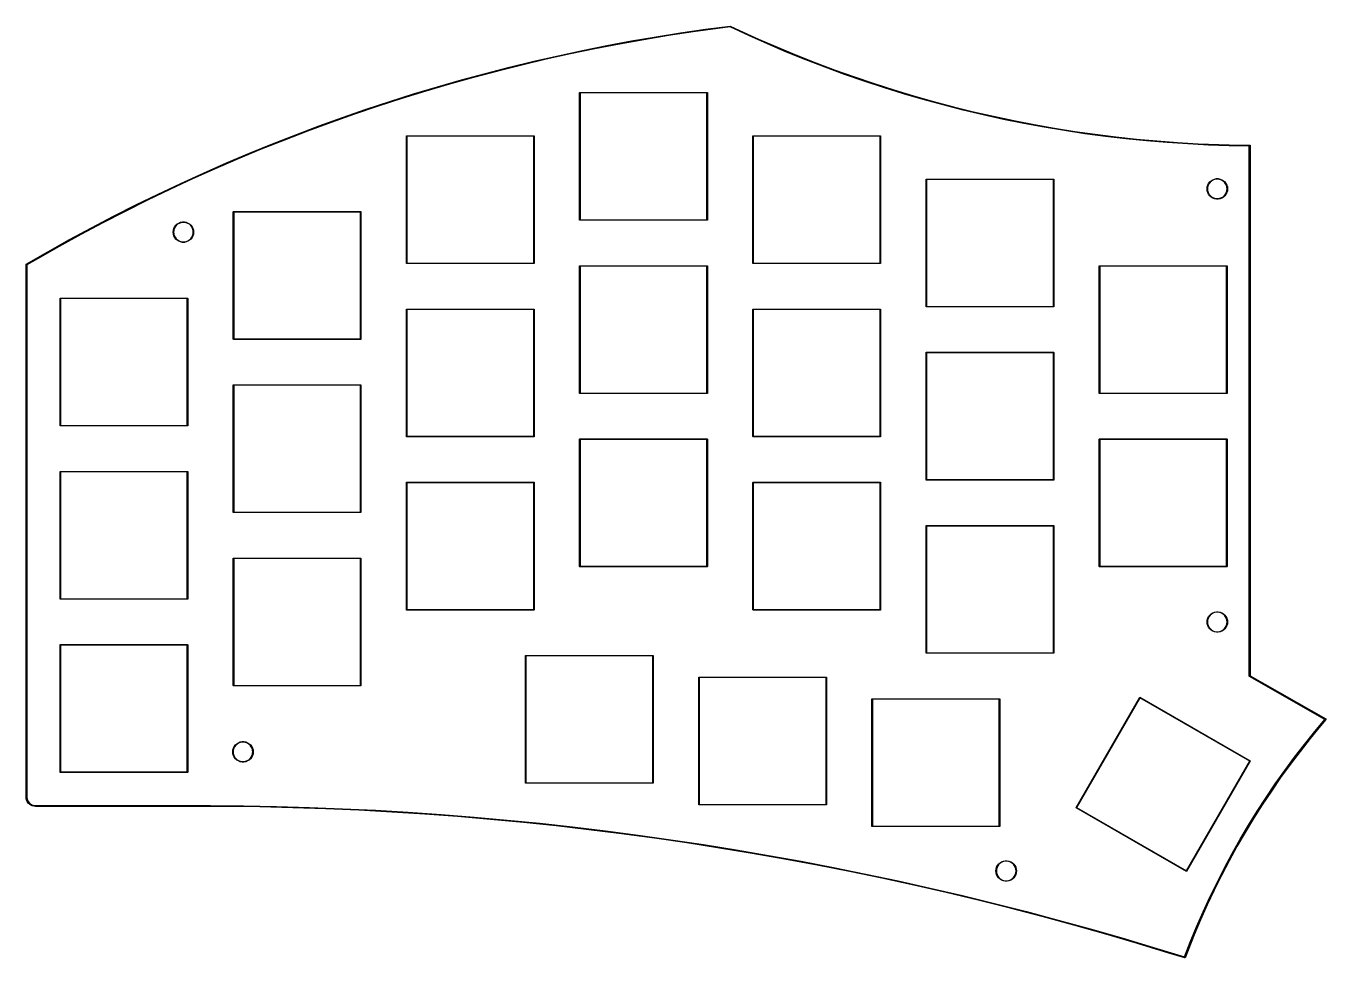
# Model space of a CAD drawing. Extents: x 54 to 197, y -144 to -42.
import ezdxf

# ---------------------------------------------------------------- set-up
doc = ezdxf.new("R2010")
doc.units = 0
doc.layers.add('BLACK', color=7, linetype='CONTINUOUS')

msp = doc.modelspace()

# ---------------------------------------------------------------- linework, layer by layer
at = {"layer": 'BLACK', "linetype": 'CONTINUOUS'}
for p, q in [((120.711984, -43.268874), (123.414847, -42.80229)), ((124.783533, -42.676897), (122.07885, -43.124996)), ((123.414847, -42.80229), (126.123768, -42.372275)), ((127.494024, -42.265391), (124.783533, -42.676897)), ((126.123768, -42.372275), (128.838254, -41.978909)), ((130.209829, -41.890552), (127.494024, -42.265391)), ((128.838254, -41.978909), (131.557807, -41.622262)), ((131.555902, -41.723268), (130.209829, -41.890552)), ((133.60456, -42.675382), (131.555902, -41.723268)), ((131.557807, -41.622262), (131.557807, -41.622257)), ((131.557807, -41.622257), (131.571547, -41.624906)), ((131.571547, -41.624906), (131.585426, -41.626711)), ((131.585426, -41.626711), (131.585422, -41.626719)), ((131.585422, -41.626719), (132.61166, -42.114188)), ((132.61166, -42.114188), (134.680218, -43.054525)), ((135.682396, -43.598979), (133.60456, -42.675382)), ((112.644677, -44.887158), (115.326407, -44.311403)), ((116.688886, -44.130637), (114.004589, -44.687995)), ((115.326407, -44.311403), (118.015673, -43.771942)), ((119.38047, -43.609605), (116.688886, -44.130637)), ((118.015673, -43.771942), (120.711984, -43.268874)), ((122.07885, -43.124996), (119.38047, -43.609605)), ((134.680218, -43.054525), (136.764265, -43.960017)), ((137.775438, -44.487576), (135.682396, -43.598979)), ((136.764265, -43.960017), (138.863214, -44.830409)), ((107.305783, -46.147122), (109.970973, -45.499101)), ((111.328069, -45.281579), (108.659815, -45.911279)), ((109.970973, -45.499101), (112.644677, -44.887158)), ((114.004589, -44.687995), (111.328069, -45.281579)), ((139.883097, -45.340924), (137.775438, -44.487576)), ((138.863214, -44.830409), (140.976473, -45.665455)), ((142.00478, -46.158784), (139.883097, -45.340924)), ((140.976473, -45.665455), (143.103447, -46.46492)), ((102.00289, -47.550914), (104.649593, -46.831101)), ((106.000315, -46.576981), (103.350054, -47.278564)), ((104.649593, -46.831101), (107.305783, -46.147122)), ((108.659815, -45.911279), (106.000315, -46.576981)), ((144.139889, -46.940923), (142.00478, -46.158784)), ((143.103447, -46.46492), (145.243539, -47.228579)), ((146.287822, -47.687123), (144.139889, -46.940923)), ((96.739873, -49.097508), (99.366156, -48.306429)), ((100.709516, -48.015898), (98.079184, -48.788849)), ((99.366156, -48.306429), (102.00289, -47.550914)), ((103.350054, -47.278564), (100.709516, -48.015898)), ((145.243539, -47.228579), (147.396144, -47.956218)), ((148.447975, -48.397172), (146.287822, -47.687123)), ((147.396144, -47.956218), (149.560656, -48.64763)), ((150.619739, -49.070872), (148.447975, -48.397172)), ((91.520576, -50.785775), (94.124521, -49.924007)), ((95.459538, -49.597277), (92.851057, -50.441033)), ((94.124521, -49.924007), (96.739873, -49.097508)), ((98.079184, -48.788849), (95.459538, -49.597277)), ((115.013973, -48.959375), (115.015876, -48.949808)), ((115.013973, -62.959375), (115.013973, -48.959375)), ((115.015876, -48.949808), (115.029406, -48.936278)), ((115.029406, -48.936278), (115.038973, -48.934375)), ((115.038973, -48.934375), (129.038973, -48.934375)), ((115.063973, -48.984375), (115.063973, -62.934375)), ((129.013973, -48.984375), (115.063973, -48.984375)), ((129.013973, -62.934375), (129.013973, -48.984375)), ((129.038973, -48.934375), (129.04854, -48.936278)), ((129.04854, -48.936278), (129.06207, -48.949808)), ((129.06207, -48.949808), (129.063973, -48.959375)), ((129.063973, -48.959375), (129.063973, -62.959375)), ((149.560656, -48.64763), (151.736467, -49.302622)), ((152.802503, -49.708031), (150.619739, -49.070872)), ((151.736467, -49.302622), (153.922963, -49.921009)), ((154.995652, -50.308472), (152.802503, -49.708031)), ((153.922963, -49.921009), (156.119528, -50.502617)), ((90.254216, -51.319963), (87.669491, -52.233908)), ((88.928516, -51.682655), (91.520576, -50.785775)), ((92.851057, -50.441033), (90.254216, -51.319963)), ((157.198568, -50.872024), (154.995652, -50.308472)), ((156.119528, -50.502617), (158.325544, -51.047282)), ((159.410631, -51.398529), (157.198568, -50.872024)), ((158.325544, -51.047282), (160.540389, -51.55485)), ((161.631218, -51.887839), (159.410631, -51.398529)), ((83.781939, -53.581086), (86.348813, -52.614482)), ((87.669491, -52.233908), (85.097352, -53.182699)), ((86.348813, -52.614482), (88.928516, -51.682655)), ((160.540389, -51.55485), (162.76344, -52.025179)), ((163.859704, -52.339816), (161.631218, -51.887839)), ((162.76344, -52.025179), (164.994071, -52.458136)), ((166.09546, -52.754332), (163.859704, -52.339816)), ((164.994071, -52.458136), (167.231654, -52.8536)), ((168.337858, -53.131271), (166.09546, -52.754332)), ((167.231654, -52.8536), (169.475557, -53.211458)), ((82.538271, -54.166164), (79.992714, -55.184123)), ((81.228361, -54.582291), (83.781939, -53.581086)), ((85.097352, -53.182699), (82.538271, -54.166164)), ((95.963973, -53.721875), (95.965876, -53.712308)), ((95.963973, -67.721875), (95.963973, -53.721875)), ((95.965876, -53.712308), (95.979406, -53.698778)), ((95.979406, -53.698778), (95.988973, -53.696875)), ((95.988973, -53.696875), (109.988973, -53.696875)), ((96.013973, -53.746875), (96.013973, -67.696875)), ((109.963973, -53.746875), (96.013973, -53.746875)), ((109.963973, -67.696875), (109.963973, -53.746875)), ((109.988973, -53.696875), (109.99854, -53.698778)), ((109.99854, -53.698778), (110.01207, -53.712308)), ((110.01207, -53.712308), (110.013973, -53.721875)), ((110.013973, -53.721875), (110.013973, -67.721875)), ((134.063973, -53.721875), (134.065876, -53.712308)), ((134.063973, -67.721875), (134.063973, -53.721875)), ((134.065876, -53.712308), (134.079406, -53.698778)), ((134.079406, -53.698778), (134.088973, -53.696875)), ((134.088973, -53.696875), (148.088973, -53.696875)), ((134.113973, -53.746875), (134.113973, -67.696875)), ((148.063973, -53.746875), (134.113973, -53.746875)), ((148.063973, -67.696875), (148.063973, -53.746875)), ((148.088973, -53.696875), (148.09854, -53.698778)), ((148.09854, -53.698778), (148.11207, -53.712308)), ((148.11207, -53.712308), (148.113973, -53.721875)), ((148.113973, -53.721875), (148.113973, -67.721875)), ((170.586266, -53.470527), (168.337858, -53.131271)), ((169.475557, -53.211458), (171.72515, -53.531611)), ((172.84005, -53.772004), (170.586266, -53.470527)), ((171.72515, -53.531611), (173.979799, -53.813967)), ((175.098576, -54.035617), (172.84005, -53.772004)), ((173.979799, -53.813967), (176.238869, -54.058448)), ((177.361207, -54.261292), (175.098576, -54.035617)), ((176.238869, -54.058448), (178.501723, -54.264984)), ((179.627307, -54.448966), (177.361207, -54.261292)), ((178.501723, -54.264984), (180.767724, -54.433518)), ((76.162962, -56.687767), (78.688548, -55.617915)), ((79.992714, -55.184123), (77.461147, -56.23639)), ((78.688548, -55.617915), (81.228361, -54.582291)), ((181.896238, -54.598585), (179.627307, -54.448966)), ((180.767724, -54.433518), (183.036235, -54.564002)), ((184.167359, -54.710107), (181.896238, -54.598585)), ((183.036235, -54.564002), (185.306615, -54.656399)), ((186.440033, -54.783502), (184.167359, -54.710107)), ((185.306615, -54.656399), (187.578227, -54.710683)), ((188.663973, -54.817978), (186.440033, -54.783502)), ((187.578227, -54.710683), (188.714329, -54.718751)), ((188.663973, -113.109375), (188.663973, -54.817978)), ((188.714329, -54.718751), (188.725762, -54.722556)), ((188.725762, -54.722556), (188.733107, -54.722556)), ((188.733107, -54.722556), (188.73677, -54.726219)), ((188.73677, -54.726219), (188.743649, -54.728509)), ((188.743649, -54.728509), (188.755201, -54.74465)), ((188.755201, -54.74465), (188.760167, -54.749616)), ((188.760167, -54.749616), (188.76071, -54.752347)), ((188.76071, -54.752347), (188.761634, -54.753638)), ((188.761634, -54.753638), (188.761611, -54.756875)), ((188.761611, -54.756875), (188.763973, -54.76875)), ((188.763973, -54.76875), (188.763973, -113.080359)), ((73.652064, -57.791653), (76.162962, -56.687767)), ((77.461147, -56.23639), (74.944031, -57.322773)), ((72.441826, -58.443074), (69.95499, -59.597087)), ((71.156314, -58.92937), (73.652064, -57.791653)), ((74.944031, -57.322773), (72.441826, -58.443074)), ((153.113973, -58.484375), (153.115876, -58.474808)), ((153.113973, -72.484375), (153.113973, -58.484375)), ((153.115876, -58.474808), (153.129406, -58.461278)), ((153.129406, -58.461278), (153.138973, -58.459375)), ((153.138973, -58.459375), (167.138973, -58.459375)), ((153.163973, -58.509375), (153.163973, -72.459375)), ((167.113973, -58.509375), (153.163973, -58.509375)), ((167.113973, -72.459375), (167.113973, -58.509375)), ((167.138973, -58.459375), (167.14854, -58.461278)), ((167.14854, -58.461278), (167.16207, -58.474808)), ((167.16207, -58.474808), (167.163973, -58.484375)), ((167.163973, -58.484375), (167.163973, -72.484375)), ((184.464134, -58.633481), (184.640642, -58.524191)), ((184.660877, -58.564827), (184.491491, -58.669707)), ((184.640642, -58.524191), (184.834227, -58.449196)), ((184.84665, -58.492858), (184.660877, -58.564827)), ((184.834227, -58.449196), (185.038296, -58.411049)), ((185.042485, -58.45625), (184.84665, -58.492858)), ((185.038296, -58.411049), (185.2459, -58.411049)), ((185.241711, -58.45625), (185.042485, -58.45625)), ((185.437546, -58.492858), (185.241711, -58.45625)), ((185.2459, -58.411049), (185.449969, -58.449196)), ((185.623319, -58.564827), (185.437546, -58.492858)), ((185.449969, -58.449196), (185.643554, -58.524191)), ((185.792705, -58.669707), (185.623319, -58.564827)), ((185.643554, -58.524191), (185.820062, -58.633481)), ((69.95499, -59.597087), (67.483977, -60.784603)), ((68.676168, -60.100712), (71.156314, -58.92937)), ((184.017098, -59.53125), (184.036253, -59.324532)), ((184.036253, -59.737968), (184.017098, -59.53125)), ((184.036253, -59.324532), (184.093067, -59.124853)), ((184.093067, -59.937647), (184.036253, -59.737968)), ((184.080875, -59.332873), (184.062493, -59.53125)), ((184.062493, -59.53125), (184.080875, -59.729627)), ((184.135396, -59.141252), (184.080875, -59.332873)), ((184.080875, -59.729627), (184.135396, -59.921248)), ((184.093067, -59.124853), (184.185604, -58.939014)), ((184.185604, -60.123486), (184.093067, -59.937647)), ((184.224199, -58.962911), (184.135396, -59.141252)), ((184.135396, -59.921248), (184.224199, -60.099589)), ((184.185604, -58.939014), (184.310713, -58.773342)), ((184.34426, -58.803925), (184.224199, -58.962911)), ((184.310713, -58.773342), (184.464134, -58.633481)), ((184.491491, -58.669707), (184.34426, -58.803925)), ((185.939936, -58.803925), (185.792705, -58.669707)), ((185.820062, -58.633481), (185.973483, -58.773342)), ((186.059997, -58.962911), (185.939936, -58.803925)), ((185.973483, -58.773342), (186.098592, -58.939014)), ((186.1488, -59.141252), (186.059997, -58.962911)), ((186.059997, -60.099589), (186.1488, -59.921248)), ((186.098592, -58.939014), (186.191129, -59.124853)), ((186.191129, -59.937647), (186.098592, -60.123486)), ((186.203321, -59.332873), (186.1488, -59.141252)), ((186.1488, -59.921248), (186.203321, -59.729627)), ((186.191129, -59.124853), (186.247943, -59.324532)), ((186.247943, -59.737968), (186.191129, -59.937647)), ((186.221703, -59.53125), (186.203321, -59.332873)), ((186.203321, -59.729627), (186.221703, -59.53125)), ((186.247943, -59.324532), (186.267098, -59.53125)), ((186.267098, -59.53125), (186.247943, -59.737968)), ((63.764493, -62.543406), (66.212077, -61.305464)), ((67.483977, -60.784603), (65.029238, -62.005404)), ((66.212077, -61.305464), (68.676168, -60.100712)), ((184.310713, -60.289158), (184.185604, -60.123486)), ((184.224199, -60.099589), (184.34426, -60.258575)), ((184.464134, -60.429019), (184.310713, -60.289158)), ((184.34426, -60.258575), (184.491491, -60.392793)), ((184.640642, -60.538309), (184.464134, -60.429019)), ((184.491491, -60.392793), (184.660877, -60.497673)), ((184.834227, -60.613304), (184.640642, -60.538309)), ((184.660877, -60.497673), (184.84665, -60.569642)), ((185.038296, -60.651451), (184.834227, -60.613304)), ((184.84665, -60.569642), (185.042485, -60.60625)), ((185.2459, -60.651451), (185.038296, -60.651451)), ((185.042485, -60.60625), (185.241711, -60.60625)), ((185.241711, -60.60625), (185.437546, -60.569642)), ((185.449969, -60.613304), (185.2459, -60.651451)), ((185.437546, -60.569642), (185.623319, -60.497673)), ((185.643554, -60.538309), (185.449969, -60.613304)), ((185.623319, -60.497673), (185.792705, -60.392793)), ((185.820062, -60.429019), (185.643554, -60.538309)), ((185.792705, -60.392793), (185.939936, -60.258575)), ((185.973483, -60.289158), (185.820062, -60.429019)), ((185.939936, -60.258575), (186.059997, -60.099589)), ((186.098592, -60.123486), (185.973483, -60.289158)), ((61.333862, -63.814311), (63.764493, -62.543406)), ((65.029238, -62.005404), (62.59122, -63.259267)), ((76.913973, -62.05625), (76.915876, -62.046683)), ((76.913973, -76.05625), (76.913973, -62.05625)), ((76.915876, -62.046683), (76.929406, -62.033153)), ((76.929406, -62.033153), (76.938973, -62.03125)), ((76.938973, -62.03125), (90.938973, -62.03125)), ((76.963973, -62.08125), (76.963973, -76.03125)), ((90.913973, -62.08125), (76.963973, -62.08125)), ((90.913973, -76.03125), (90.913973, -62.08125)), ((90.938973, -62.03125), (90.94854, -62.033153)), ((90.94854, -62.033153), (90.96207, -62.046683)), ((90.96207, -62.046683), (90.963973, -62.05625)), ((90.963973, -62.05625), (90.963973, -76.05625)), ((58.920628, -65.117949), (61.333862, -63.814311)), ((62.59122, -63.259267), (60.170371, -64.545963)), ((70.3125, -64.29375), (70.331655, -64.087032)), ((70.331655, -64.500468), (70.3125, -64.29375)), ((70.331655, -64.087032), (70.388469, -63.887353)), ((70.376277, -64.095373), (70.357895, -64.29375)), ((70.357895, -64.29375), (70.376277, -64.492127)), ((70.430798, -63.903752), (70.376277, -64.095373)), ((70.388469, -63.887353), (70.481006, -63.701514)), ((70.519601, -63.725411), (70.430798, -63.903752)), ((70.481006, -63.701514), (70.606115, -63.535842)), ((70.639662, -63.566425), (70.519601, -63.725411)), ((70.606115, -63.535842), (70.759536, -63.395981)), ((70.786893, -63.432207), (70.639662, -63.566425)), ((70.759536, -63.395981), (70.936044, -63.286691)), ((70.956279, -63.327327), (70.786893, -63.432207)), ((70.936044, -63.286691), (71.129629, -63.211696)), ((71.142052, -63.255358), (70.956279, -63.327327)), ((71.129629, -63.211696), (71.333698, -63.173549)), ((71.337887, -63.21875), (71.142052, -63.255358)), ((71.333698, -63.173549), (71.541302, -63.173549)), ((71.537113, -63.21875), (71.337887, -63.21875)), ((71.732948, -63.255358), (71.537113, -63.21875)), ((71.541302, -63.173549), (71.745371, -63.211696)), ((71.918721, -63.327327), (71.732948, -63.255358)), ((71.745371, -63.211696), (71.938956, -63.286691)), ((72.088107, -63.432207), (71.918721, -63.327327)), ((71.938956, -63.286691), (72.115464, -63.395981)), ((72.235338, -63.566425), (72.088107, -63.432207)), ((72.115464, -63.395981), (72.268885, -63.535842)), ((72.355399, -63.725411), (72.235338, -63.566425)), ((72.268885, -63.535842), (72.393994, -63.701514)), ((72.444202, -63.903752), (72.355399, -63.725411)), ((72.393994, -63.701514), (72.486531, -63.887353)), ((72.498723, -64.095373), (72.444202, -63.903752)), ((72.486531, -63.887353), (72.543345, -64.087032)), ((72.517105, -64.29375), (72.498723, -64.095373)), ((72.498723, -64.492127), (72.517105, -64.29375)), ((72.543345, -64.087032), (72.5625, -64.29375)), ((72.5625, -64.29375), (72.543345, -64.500468)), ((115.015876, -62.968942), (115.013973, -62.959375)), ((115.029406, -62.982472), (115.015876, -62.968942)), ((115.038973, -62.984375), (115.029406, -62.982472)), ((129.038973, -62.984375), (115.038973, -62.984375)), ((115.063973, -62.934375), (129.013973, -62.934375)), ((129.04854, -62.982472), (129.038973, -62.984375)), ((129.06207, -62.968942), (129.04854, -62.982472)), ((129.063973, -62.959375), (129.06207, -62.968942)), ((56.525232, -66.454081), (58.920628, -65.117949)), ((60.170371, -64.545963), (57.767131, -65.865258)), ((70.388469, -64.700147), (70.331655, -64.500468)), ((70.376277, -64.492127), (70.430798, -64.683748)), ((70.481006, -64.885986), (70.388469, -64.700147)), ((70.430798, -64.683748), (70.519601, -64.862089)), ((70.606115, -65.051658), (70.481006, -64.885986)), ((70.519601, -64.862089), (70.639662, -65.021075)), ((70.759536, -65.191519), (70.606115, -65.051658)), ((70.639662, -65.021075), (70.786893, -65.155293)), ((70.936044, -65.300809), (70.759536, -65.191519)), ((70.786893, -65.155293), (70.956279, -65.260173)), ((71.129629, -65.375804), (70.936044, -65.300809)), ((70.956279, -65.260173), (71.142052, -65.332142)), ((71.333698, -65.413951), (71.129629, -65.375804)), ((71.142052, -65.332142), (71.337887, -65.36875)), ((71.541302, -65.413951), (71.333698, -65.413951)), ((71.337887, -65.36875), (71.537113, -65.36875)), ((71.537113, -65.36875), (71.732948, -65.332142)), ((71.745371, -65.375804), (71.541302, -65.413951)), ((71.732948, -65.332142), (71.918721, -65.260173)), ((71.938956, -65.300809), (71.745371, -65.375804)), ((71.918721, -65.260173), (72.088107, -65.155293)), ((72.115464, -65.191519), (71.938956, -65.300809)), ((72.088107, -65.155293), (72.235338, -65.021075)), ((72.268885, -65.051658), (72.115464, -65.191519)), ((72.235338, -65.021075), (72.355399, -64.862089)), ((72.393994, -64.885986), (72.268885, -65.051658)), ((72.355399, -64.862089), (72.444202, -64.683748)), ((72.486531, -64.700147), (72.393994, -64.885986)), ((72.444202, -64.683748), (72.498723, -64.492127)), ((72.543345, -64.500468), (72.486531, -64.700147)), ((54.148112, -67.822462), (56.525232, -66.454081)), ((57.767131, -65.865258), (55.38194, -67.216909)), ((54.123348, -67.865625), (54.127154, -67.846491)), ((54.123348, -126.396874), (54.123348, -67.865625)), ((54.127154, -67.846491), (54.127499, -67.846145)), ((54.127499, -67.846145), (54.12756, -67.845539)), ((54.12756, -67.845539), (54.148111, -67.822461)), ((54.148111, -67.822461), (54.148112, -67.822462)), ((55.38194, -67.216909), (54.223348, -67.89431)), ((54.223348, -67.89431), (54.223348, -126.396875)), ((95.965876, -67.731442), (95.963973, -67.721875)), ((95.979406, -67.744972), (95.965876, -67.731442)), ((95.988973, -67.746875), (95.979406, -67.744972)), ((109.988973, -67.746875), (95.988973, -67.746875)), ((96.013973, -67.696875), (109.963973, -67.696875)), ((109.99854, -67.744972), (109.988973, -67.746875)), ((110.01207, -67.731442), (109.99854, -67.744972)), ((110.013973, -67.721875), (110.01207, -67.731442)), ((115.013973, -68.009375), (115.015876, -67.999808)), ((115.013973, -82.009375), (115.013973, -68.009375)), ((115.015876, -67.999808), (115.029406, -67.986278)), ((115.029406, -67.986278), (115.038973, -67.984375)), ((115.038973, -67.984375), (129.038973, -67.984375)), ((115.063973, -68.034375), (115.063973, -81.984375)), ((129.013973, -68.034375), (115.063973, -68.034375)), ((129.013973, -81.984375), (129.013973, -68.034375)), ((129.038973, -67.984375), (129.04854, -67.986278)), ((129.04854, -67.986278), (129.06207, -67.999808)), ((129.06207, -67.999808), (129.063973, -68.009375)), ((129.063973, -68.009375), (129.063973, -82.009375)), ((134.065876, -67.731442), (134.063973, -67.721875)), ((134.079406, -67.744972), (134.065876, -67.731442)), ((134.088973, -67.746875), (134.079406, -67.744972)), ((148.088973, -67.746875), (134.088973, -67.746875)), ((134.113973, -67.696875), (148.063973, -67.696875)), ((148.09854, -67.744972), (148.088973, -67.746875)), ((148.11207, -67.731442), (148.09854, -67.744972)), ((148.113973, -67.721875), (148.11207, -67.731442)), ((172.163973, -68.009375), (172.165876, -67.999808)), ((172.163973, -82.009375), (172.163973, -68.009375)), ((172.165876, -67.999808), (172.179406, -67.986278)), ((172.179406, -67.986278), (172.188973, -67.984375)), ((172.188973, -67.984375), (186.188973, -67.984375)), ((172.213973, -68.034375), (172.213973, -81.984375)), ((186.163973, -68.034375), (172.213973, -68.034375)), ((186.163973, -81.984375), (186.163973, -68.034375)), ((186.188973, -67.984375), (186.19854, -67.986278)), ((186.19854, -67.986278), (186.21207, -67.999808)), ((186.21207, -67.999808), (186.213973, -68.009375)), ((186.213973, -68.009375), (186.213973, -82.009375)), ((57.863973, -71.58125), (57.865876, -71.571683)), ((57.863973, -85.58125), (57.863973, -71.58125)), ((57.865876, -71.571683), (57.879406, -71.558153)), ((57.879406, -71.558153), (57.888973, -71.55625)), ((57.888973, -71.55625), (71.888973, -71.55625)), ((57.913973, -71.60625), (57.913973, -85.55625)), ((71.863973, -71.60625), (57.913973, -71.60625)), ((71.863973, -85.55625), (71.863973, -71.60625)), ((71.888973, -71.55625), (71.89854, -71.558153)), ((71.89854, -71.558153), (71.91207, -71.571683)), ((71.91207, -71.571683), (71.913973, -71.58125)), ((71.913973, -71.58125), (71.913973, -85.58125)), ((95.963973, -72.771875), (95.965876, -72.762308)), ((95.963973, -86.771875), (95.963973, -72.771875)), ((95.965876, -72.762308), (95.979406, -72.748778)), ((95.979406, -72.748778), (95.988973, -72.746875)), ((95.988973, -72.746875), (109.988973, -72.746875)), ((96.013973, -72.796875), (96.013973, -86.746875)), ((109.963973, -72.796875), (96.013973, -72.796875)), ((109.963973, -86.746875), (109.963973, -72.796875)), ((109.988973, -72.746875), (109.99854, -72.748778)), ((109.99854, -72.748778), (110.01207, -72.762308)), ((110.01207, -72.762308), (110.013973, -72.771875)), ((110.013973, -72.771875), (110.013973, -86.771875)), ((134.063973, -72.771875), (134.065876, -72.762308)), ((134.063973, -86.771875), (134.063973, -72.771875)), ((134.065876, -72.762308), (134.079406, -72.748778)), ((134.079406, -72.748778), (134.088973, -72.746875)), ((134.088973, -72.746875), (148.088973, -72.746875)), ((134.113973, -72.796875), (134.113973, -86.746875)), ((148.063973, -72.796875), (134.113973, -72.796875)), ((148.063973, -86.746875), (148.063973, -72.796875)), ((148.088973, -72.746875), (148.09854, -72.748778)), ((148.09854, -72.748778), (148.11207, -72.762308)), ((148.11207, -72.762308), (148.113973, -72.771875)), ((148.113973, -72.771875), (148.113973, -86.771875)), ((153.115876, -72.493942), (153.113973, -72.484375)), ((153.129406, -72.507472), (153.115876, -72.493942)), ((153.138973, -72.509375), (153.129406, -72.507472)), ((167.138973, -72.509375), (153.138973, -72.509375)), ((153.163973, -72.459375), (167.113973, -72.459375)), ((167.14854, -72.507472), (167.138973, -72.509375)), ((167.16207, -72.493942), (167.14854, -72.507472)), ((167.163973, -72.484375), (167.16207, -72.493942)), ((76.915876, -76.065817), (76.913973, -76.05625)), ((76.929406, -76.079347), (76.915876, -76.065817)), ((76.938973, -76.08125), (76.929406, -76.079347)), ((90.938973, -76.08125), (76.938973, -76.08125)), ((76.963973, -76.03125), (90.913973, -76.03125)), ((90.94854, -76.079347), (90.938973, -76.08125)), ((90.96207, -76.065817), (90.94854, -76.079347)), ((90.963973, -76.05625), (90.96207, -76.065817)), ((153.113973, -77.534375), (153.115876, -77.524808)), ((153.113973, -91.534375), (153.113973, -77.534375)), ((153.115876, -77.524808), (153.129406, -77.511278)), ((153.129406, -77.511278), (153.138973, -77.509375)), ((153.138973, -77.509375), (167.138973, -77.509375)), ((153.163973, -77.559375), (153.163973, -91.509375)), ((167.113973, -77.559375), (153.163973, -77.559375)), ((167.113973, -91.509375), (167.113973, -77.559375)), ((167.138973, -77.509375), (167.14854, -77.511278)), ((167.14854, -77.511278), (167.16207, -77.524808)), ((167.16207, -77.524808), (167.163973, -77.534375)), ((167.163973, -77.534375), (167.163973, -91.534375)), ((76.913973, -81.10625), (76.915876, -81.096683)), ((76.913973, -95.10625), (76.913973, -81.10625)), ((76.915876, -81.096683), (76.929406, -81.083153)), ((76.929406, -81.083153), (76.938973, -81.08125)), ((76.938973, -81.08125), (90.938973, -81.08125)), ((76.963973, -81.13125), (76.963973, -95.08125)), ((90.913973, -81.13125), (76.963973, -81.13125)), ((90.913973, -95.08125), (90.913973, -81.13125)), ((90.938973, -81.08125), (90.94854, -81.083153)), ((90.94854, -81.083153), (90.96207, -81.096683)), ((90.96207, -81.096683), (90.963973, -81.10625)), ((90.963973, -81.10625), (90.963973, -95.10625)), ((115.015876, -82.018942), (115.013973, -82.009375)), ((115.029406, -82.032472), (115.015876, -82.018942)), ((115.038973, -82.034375), (115.029406, -82.032472)), ((129.038973, -82.034375), (115.038973, -82.034375)), ((115.063973, -81.984375), (129.013973, -81.984375)), ((129.04854, -82.032472), (129.038973, -82.034375)), ((129.06207, -82.018942), (129.04854, -82.032472)), ((129.063973, -82.009375), (129.06207, -82.018942)), ((172.165876, -82.018942), (172.163973, -82.009375)), ((172.179406, -82.032472), (172.165876, -82.018942)), ((172.188973, -82.034375), (172.179406, -82.032472)), ((186.188973, -82.034375), (172.188973, -82.034375)), ((172.213973, -81.984375), (186.163973, -81.984375)), ((186.19854, -82.032472), (186.188973, -82.034375)), ((186.21207, -82.018942), (186.19854, -82.032472)), ((186.213973, -82.009375), (186.21207, -82.018942)), ((57.865876, -85.590817), (57.863973, -85.58125)), ((57.879406, -85.604347), (57.865876, -85.590817)), ((57.888973, -85.60625), (57.879406, -85.604347)), ((71.888973, -85.60625), (57.888973, -85.60625)), ((57.913973, -85.55625), (71.863973, -85.55625)), ((71.89854, -85.604347), (71.888973, -85.60625)), ((71.91207, -85.590817), (71.89854, -85.604347)), ((71.913973, -85.58125), (71.91207, -85.590817)), ((95.965876, -86.781442), (95.963973, -86.771875)), ((95.979406, -86.794972), (95.965876, -86.781442)), ((95.988973, -86.796875), (95.979406, -86.794972)), ((109.988973, -86.796875), (95.988973, -86.796875)), ((96.013973, -86.746875), (109.963973, -86.746875)), ((109.99854, -86.794972), (109.988973, -86.796875)), ((110.01207, -86.781442), (109.99854, -86.794972)), ((110.013973, -86.771875), (110.01207, -86.781442)), ((115.013973, -87.059375), (115.015876, -87.049808)), ((115.013973, -101.059375), (115.013973, -87.059375)), ((115.015876, -87.049808), (115.029406, -87.036278)), ((115.029406, -87.036278), (115.038973, -87.034375)), ((115.038973, -87.034375), (129.038973, -87.034375)), ((115.063973, -87.084375), (115.063973, -101.034375)), ((129.013973, -87.084375), (115.063973, -87.084375)), ((129.013973, -101.034375), (129.013973, -87.084375)), ((129.038973, -87.034375), (129.04854, -87.036278)), ((129.04854, -87.036278), (129.06207, -87.049808)), ((129.06207, -87.049808), (129.063973, -87.059375)), ((129.063973, -87.059375), (129.063973, -101.059375)), ((134.065876, -86.781442), (134.063973, -86.771875)), ((134.079406, -86.794972), (134.065876, -86.781442)), ((134.088973, -86.796875), (134.079406, -86.794972)), ((148.088973, -86.796875), (134.088973, -86.796875)), ((134.113973, -86.746875), (148.063973, -86.746875)), ((148.09854, -86.794972), (148.088973, -86.796875)), ((148.11207, -86.781442), (148.09854, -86.794972)), ((148.113973, -86.771875), (148.11207, -86.781442)), ((172.163973, -87.059375), (172.165876, -87.049808)), ((172.163973, -101.059375), (172.163973, -87.059375)), ((172.165876, -87.049808), (172.179406, -87.036278)), ((172.179406, -87.036278), (172.188973, -87.034375)), ((172.188973, -87.034375), (186.188973, -87.034375)), ((172.213973, -87.084375), (172.213973, -101.034375)), ((186.163973, -87.084375), (172.213973, -87.084375)), ((186.163973, -101.034375), (186.163973, -87.084375)), ((186.188973, -87.034375), (186.19854, -87.036278)), ((186.19854, -87.036278), (186.21207, -87.049808)), ((186.21207, -87.049808), (186.213973, -87.059375)), ((186.213973, -87.059375), (186.213973, -101.059375)), ((57.863973, -90.63125), (57.865876, -90.621683)), ((57.863973, -104.63125), (57.863973, -90.63125)), ((57.865876, -90.621683), (57.879406, -90.608153)), ((57.879406, -90.608153), (57.888973, -90.60625)), ((57.888973, -90.60625), (71.888973, -90.60625)), ((57.913973, -90.65625), (57.913973, -104.60625)), ((71.863973, -90.65625), (57.913973, -90.65625)), ((71.863973, -104.60625), (71.863973, -90.65625)), ((71.888973, -90.60625), (71.89854, -90.608153)), ((71.89854, -90.608153), (71.91207, -90.621683)), ((71.91207, -90.621683), (71.913973, -90.63125)), ((71.913973, -90.63125), (71.913973, -104.63125)), ((95.963973, -91.821875), (95.965876, -91.812308)), ((95.963973, -105.821875), (95.963973, -91.821875)), ((95.965876, -91.812308), (95.979406, -91.798778)), ((95.979406, -91.798778), (95.988973, -91.796875)), ((95.988973, -91.796875), (109.988973, -91.796875)), ((96.013973, -91.846875), (96.013973, -105.796875)), ((109.963973, -91.846875), (96.013973, -91.846875)), ((109.963973, -105.796875), (109.963973, -91.846875)), ((109.988973, -91.796875), (109.99854, -91.798778)), ((109.99854, -91.798778), (110.01207, -91.812308)), ((110.01207, -91.812308), (110.013973, -91.821875)), ((110.013973, -91.821875), (110.013973, -105.821875)), ((134.063973, -91.821875), (134.065876, -91.812308)), ((134.063973, -105.821875), (134.063973, -91.821875)), ((134.065876, -91.812308), (134.079406, -91.798778)), ((134.079406, -91.798778), (134.088973, -91.796875)), ((134.088973, -91.796875), (148.088973, -91.796875)), ((134.113973, -91.846875), (134.113973, -105.796875)), ((148.063973, -91.846875), (134.113973, -91.846875)), ((148.063973, -105.796875), (148.063973, -91.846875)), ((148.088973, -91.796875), (148.09854, -91.798778)), ((148.09854, -91.798778), (148.11207, -91.812308)), ((148.11207, -91.812308), (148.113973, -91.821875)), ((148.113973, -91.821875), (148.113973, -105.821875)), ((153.115876, -91.543942), (153.113973, -91.534375)), ((153.129406, -91.557472), (153.115876, -91.543942)), ((153.138973, -91.559375), (153.129406, -91.557472)), ((167.138973, -91.559375), (153.138973, -91.559375)), ((153.163973, -91.509375), (167.113973, -91.509375)), ((167.14854, -91.557472), (167.138973, -91.559375)), ((167.16207, -91.543942), (167.14854, -91.557472)), ((167.163973, -91.534375), (167.16207, -91.543942)), ((76.915876, -95.115817), (76.913973, -95.10625)), ((76.929406, -95.129347), (76.915876, -95.115817)), ((76.938973, -95.13125), (76.929406, -95.129347)), ((90.938973, -95.13125), (76.938973, -95.13125)), ((76.963973, -95.08125), (90.913973, -95.08125)), ((90.94854, -95.129347), (90.938973, -95.13125)), ((90.96207, -95.115817), (90.94854, -95.129347)), ((90.963973, -95.10625), (90.96207, -95.115817)), ((153.113973, -96.584375), (153.115876, -96.574808)), ((153.113973, -110.584375), (153.113973, -96.584375)), ((153.115876, -96.574808), (153.129406, -96.561278)), ((153.129406, -96.561278), (153.138973, -96.559375)), ((153.138973, -96.559375), (167.138973, -96.559375)), ((153.163973, -96.609375), (153.163973, -110.559375)), ((167.113973, -96.609375), (153.163973, -96.609375)), ((167.113973, -110.559375), (167.113973, -96.609375)), ((167.138973, -96.559375), (167.14854, -96.561278)), ((167.14854, -96.561278), (167.16207, -96.574808)), ((167.16207, -96.574808), (167.163973, -96.584375)), ((167.163973, -96.584375), (167.163973, -110.584375)), ((76.913973, -100.15625), (76.915876, -100.146683)), ((76.913973, -114.15625), (76.913973, -100.15625)), ((76.915876, -100.146683), (76.929406, -100.133153)), ((76.929406, -100.133153), (76.938973, -100.13125)), ((76.938973, -100.13125), (90.938973, -100.13125)), ((76.963973, -100.18125), (76.963973, -114.13125)), ((90.913973, -100.18125), (76.963973, -100.18125)), ((90.913973, -114.13125), (90.913973, -100.18125)), ((90.938973, -100.13125), (90.94854, -100.133153)), ((90.94854, -100.133153), (90.96207, -100.146683)), ((90.96207, -100.146683), (90.963973, -100.15625)), ((90.963973, -100.15625), (90.963973, -114.15625)), ((115.015876, -101.068942), (115.013973, -101.059375)), ((115.029406, -101.082472), (115.015876, -101.068942)), ((115.038973, -101.084375), (115.029406, -101.082472)), ((129.038973, -101.084375), (115.038973, -101.084375)), ((115.063973, -101.034375), (129.013973, -101.034375)), ((129.04854, -101.082472), (129.038973, -101.084375)), ((129.06207, -101.068942), (129.04854, -101.082472)), ((129.063973, -101.059375), (129.06207, -101.068942)), ((172.165876, -101.068942), (172.163973, -101.059375)), ((172.179406, -101.082472), (172.165876, -101.068942)), ((172.188973, -101.084375), (172.179406, -101.082472)), ((186.188973, -101.084375), (172.188973, -101.084375)), ((172.213973, -101.034375), (186.163973, -101.034375)), ((186.19854, -101.082472), (186.188973, -101.084375)), ((186.21207, -101.068942), (186.19854, -101.082472)), ((186.213973, -101.059375), (186.21207, -101.068942)), ((57.865876, -104.640817), (57.863973, -104.63125)), ((57.879406, -104.654347), (57.865876, -104.640817)), ((57.888973, -104.65625), (57.879406, -104.654347)), ((71.888973, -104.65625), (57.888973, -104.65625)), ((57.913973, -104.60625), (71.863973, -104.60625)), ((71.89854, -104.654347), (71.888973, -104.65625)), ((71.91207, -104.640817), (71.89854, -104.654347)), ((71.913973, -104.63125), (71.91207, -104.640817)), ((96.013973, -105.796875), (109.963973, -105.796875)), ((134.113973, -105.796875), (148.063973, -105.796875)), ((95.965876, -105.831442), (95.963973, -105.821875)), ((95.979406, -105.844972), (95.965876, -105.831442)), ((95.988973, -105.846875), (95.979406, -105.844972)), ((109.988973, -105.846875), (95.988973, -105.846875)), ((109.99854, -105.844972), (109.988973, -105.846875)), ((110.01207, -105.831442), (109.99854, -105.844972)), ((110.013973, -105.821875), (110.01207, -105.831442)), ((134.065876, -105.831442), (134.063973, -105.821875)), ((134.079406, -105.844972), (134.065876, -105.831442)), ((134.088973, -105.846875), (134.079406, -105.844972)), ((148.088973, -105.846875), (134.088973, -105.846875)), ((148.09854, -105.844972), (148.088973, -105.846875)), ((148.11207, -105.831442), (148.09854, -105.844972)), ((148.113973, -105.821875), (148.11207, -105.831442)), ((184.017098, -107.15625), (184.036253, -106.949532)), ((184.036253, -107.362968), (184.017098, -107.15625)), ((184.036253, -106.949532), (184.093067, -106.749853)), ((184.080875, -106.957873), (184.062493, -107.15625)), ((184.062493, -107.15625), (184.080875, -107.354627)), ((184.135396, -106.766252), (184.080875, -106.957873)), ((184.093067, -106.749853), (184.185604, -106.564014)), ((184.224199, -106.587911), (184.135396, -106.766252)), ((184.185604, -106.564014), (184.310713, -106.398342)), ((184.34426, -106.428925), (184.224199, -106.587911)), ((184.310713, -106.398342), (184.464134, -106.258481)), ((184.491491, -106.294707), (184.34426, -106.428925)), ((184.464134, -106.258481), (184.640642, -106.149191)), ((184.660877, -106.189827), (184.491491, -106.294707)), ((184.640642, -106.149191), (184.834227, -106.074196)), ((184.84665, -106.117858), (184.660877, -106.189827)), ((184.834227, -106.074196), (185.038296, -106.036049)), ((185.042485, -106.08125), (184.84665, -106.117858)), ((185.038296, -106.036049), (185.2459, -106.036049)), ((185.241711, -106.08125), (185.042485, -106.08125)), ((185.437546, -106.117858), (185.241711, -106.08125)), ((185.2459, -106.036049), (185.449969, -106.074196)), ((185.623319, -106.189827), (185.437546, -106.117858)), ((185.449969, -106.074196), (185.643554, -106.149191)), ((185.792705, -106.294707), (185.623319, -106.189827)), ((185.643554, -106.149191), (185.820062, -106.258481)), ((185.939936, -106.428925), (185.792705, -106.294707)), ((185.820062, -106.258481), (185.973483, -106.398342)), ((186.059997, -106.587911), (185.939936, -106.428925)), ((185.973483, -106.398342), (186.098592, -106.564014)), ((186.1488, -106.766252), (186.059997, -106.587911)), ((186.098592, -106.564014), (186.191129, -106.749853)), ((186.203321, -106.957873), (186.1488, -106.766252)), ((186.191129, -106.749853), (186.247943, -106.949532)), ((186.221703, -107.15625), (186.203321, -106.957873)), ((186.203321, -107.354627), (186.221703, -107.15625)), ((186.247943, -106.949532), (186.267098, -107.15625)), ((186.267098, -107.15625), (186.247943, -107.362968)), ((184.093067, -107.562647), (184.036253, -107.362968)), ((184.080875, -107.354627), (184.135396, -107.546248)), ((184.185604, -107.748486), (184.093067, -107.562647)), ((184.135396, -107.546248), (184.224199, -107.724589)), ((184.310713, -107.914158), (184.185604, -107.748486)), ((184.224199, -107.724589), (184.34426, -107.883575)), ((184.464134, -108.054019), (184.310713, -107.914158)), ((184.34426, -107.883575), (184.491491, -108.017793)), ((184.640642, -108.163309), (184.464134, -108.054019)), ((184.491491, -108.017793), (184.660877, -108.122673)), ((184.834227, -108.238304), (184.640642, -108.163309)), ((184.660877, -108.122673), (184.84665, -108.194642)), ((185.038296, -108.276451), (184.834227, -108.238304)), ((184.84665, -108.194642), (185.042485, -108.23125)), ((185.2459, -108.276451), (185.038296, -108.276451)), ((185.042485, -108.23125), (185.241711, -108.23125)), ((185.241711, -108.23125), (185.437546, -108.194642)), ((185.449969, -108.238304), (185.2459, -108.276451)), ((185.437546, -108.194642), (185.623319, -108.122673)), ((185.643554, -108.163309), (185.449969, -108.238304)), ((185.623319, -108.122673), (185.792705, -108.017793)), ((185.820062, -108.054019), (185.643554, -108.163309)), ((185.792705, -108.017793), (185.939936, -107.883575)), ((185.973483, -107.914158), (185.820062, -108.054019)), ((185.939936, -107.883575), (186.059997, -107.724589)), ((186.098592, -107.748486), (185.973483, -107.914158)), ((186.059997, -107.724589), (186.1488, -107.546248)), ((186.191129, -107.562647), (186.098592, -107.748486)), ((186.1488, -107.546248), (186.203321, -107.354627)), ((186.247943, -107.362968), (186.191129, -107.562647)), ((57.863973, -109.68125), (57.865876, -109.671683)), ((57.863973, -123.68125), (57.863973, -109.68125)), ((57.865876, -109.671683), (57.879406, -109.658153)), ((57.879406, -109.658153), (57.888973, -109.65625)), ((57.888973, -109.65625), (71.888973, -109.65625)), ((57.913973, -109.70625), (57.913973, -123.65625)), ((71.863973, -109.70625), (57.913973, -109.70625)), ((71.863973, -123.65625), (71.863973, -109.70625)), ((71.888973, -109.65625), (71.89854, -109.658153)), ((71.89854, -109.658153), (71.91207, -109.671683)), ((71.91207, -109.671683), (71.913973, -109.68125)), ((71.913973, -109.68125), (71.913973, -123.68125)), ((109.060848, -110.871875), (109.062751, -110.862308)), ((109.060848, -124.871875), (109.060848, -110.871875)), ((109.062751, -110.862308), (109.076281, -110.848778)), ((109.076281, -110.848778), (109.085848, -110.846875)), ((109.085848, -110.846875), (123.085848, -110.846875)), ((109.110848, -110.896875), (109.110848, -124.846875)), ((123.060848, -110.896875), (109.110848, -110.896875)), ((123.060848, -124.846875), (123.060848, -110.896875)), ((123.085848, -110.846875), (123.095415, -110.848778)), ((123.095415, -110.848778), (123.108945, -110.862308)), ((123.108945, -110.862308), (123.110848, -110.871875)), ((123.110848, -110.871875), (123.110848, -124.871875)), ((153.115876, -110.593942), (153.113973, -110.584375)), ((153.129406, -110.607472), (153.115876, -110.593942)), ((153.138973, -110.609375), (153.129406, -110.607472)), ((167.138973, -110.609375), (153.138973, -110.609375)), ((153.163973, -110.559375), (167.113973, -110.559375)), ((167.14854, -110.607472), (167.138973, -110.609375)), ((167.16207, -110.593942), (167.14854, -110.607472)), ((167.163973, -110.584375), (167.16207, -110.593942)), ((76.915876, -114.165817), (76.913973, -114.15625)), ((76.929406, -114.179347), (76.915876, -114.165817)), ((76.938973, -114.18125), (76.929406, -114.179347)), ((90.938973, -114.18125), (76.938973, -114.18125)), ((76.963973, -114.13125), (90.913973, -114.13125)), ((90.94854, -114.179347), (90.938973, -114.18125)), ((90.96207, -114.165817), (90.94854, -114.179347)), ((90.963973, -114.15625), (90.96207, -114.165817)), ((128.110848, -113.253125), (128.112751, -113.243558)), ((128.110848, -127.253125), (128.110848, -113.253125)), ((128.112751, -113.243558), (128.126281, -113.230028)), ((128.126281, -113.230028), (128.135848, -113.228125)), ((128.135848, -113.228125), (142.135848, -113.228125)), ((128.160848, -113.278125), (128.160848, -127.228125)), ((142.110848, -113.278125), (128.160848, -113.278125)), ((142.110848, -127.228125), (142.110848, -113.278125)), ((142.135848, -113.228125), (142.145415, -113.230028)), ((142.145415, -113.230028), (142.158945, -113.243558)), ((142.158945, -113.243558), (142.160848, -113.253125)), ((142.160848, -113.253125), (142.160848, -127.253125)), ((188.667779, -113.128509), (188.663973, -113.109375)), ((188.672633, -113.133363), (188.667779, -113.128509)), ((188.674441, -113.13999), (188.672633, -113.133363)), ((188.689166, -113.152787), (188.674441, -113.13999)), ((196.97159, -117.8856), (188.689166, -113.152787)), ((188.763973, -113.080359), (197.073155, -117.828463)), ((147.160848, -115.634375), (147.162751, -115.624808)), ((147.160848, -129.634375), (147.160848, -115.634375)), ((147.162751, -115.624808), (147.176281, -115.611278)), ((147.176281, -115.611278), (147.185848, -115.609375)), ((147.185848, -115.609375), (161.185848, -115.609375)), ((147.210848, -115.659375), (147.210848, -129.609375)), ((161.160848, -115.659375), (147.210848, -115.659375)), ((161.160848, -129.609375), (161.160848, -115.659375)), ((161.185848, -115.609375), (161.195415, -115.611278)), ((161.195415, -115.611278), (161.208945, -115.624808)), ((161.208945, -115.624808), (161.210848, -115.634375)), ((161.210848, -115.634375), (161.210848, -129.634375)), ((169.605144, -127.565303), (176.605144, -115.440947)), ((176.635945, -115.487597), (169.660946, -127.568652)), ((176.605144, -115.440947), (176.611576, -115.433613)), ((176.611576, -115.433613), (176.630058, -115.428661)), ((176.630058, -115.428661), (176.639295, -115.431796)), ((188.717, -122.462597), (176.635945, -115.487597)), ((176.639295, -115.431796), (188.763651, -122.431796)), ((196.501576, -118.587152), (195.360349, -119.976367)), ((195.853693, -119.218283), (196.97159, -117.8856)), ((197.086332, -117.904407), (196.501576, -118.587152)), ((197.073155, -117.828463), (197.08788, -117.841261)), ((197.095292, -117.882829), (197.086323, -117.9044)), ((197.086323, -117.9044), (197.086332, -117.904407)), ((197.08788, -117.841261), (197.088542, -117.84369)), ((197.088542, -117.84369), (197.091016, -117.845809)), ((197.091016, -117.845809), (197.098188, -117.875867)), ((197.097949, -117.878181), (197.095292, -117.882829)), ((197.098188, -117.875867), (197.097662, -117.87713)), ((197.097662, -117.87713), (197.097949, -117.878181)), ((195.360349, -119.976367), (194.247885, -121.388721)), ((194.72556, -120.620668), (195.853693, -119.218283)), ((76.860848, -121.44375), (76.880003, -121.237032)), ((76.880003, -121.650468), (76.860848, -121.44375)), ((76.880003, -121.237032), (76.936817, -121.037353)), ((76.924625, -121.245373), (76.906243, -121.44375)), ((76.906243, -121.44375), (76.924625, -121.642127)), ((76.979146, -121.053752), (76.924625, -121.245373)), ((76.936817, -121.037353), (77.029354, -120.851514)), ((77.067949, -120.875411), (76.979146, -121.053752)), ((77.029354, -120.851514), (77.154463, -120.685842)), ((77.18801, -120.716425), (77.067949, -120.875411)), ((77.154463, -120.685842), (77.307884, -120.545981)), ((77.335241, -120.582207), (77.18801, -120.716425)), ((77.307884, -120.545981), (77.484392, -120.436691)), ((77.504627, -120.477327), (77.335241, -120.582207)), ((77.484392, -120.436691), (77.677977, -120.361696)), ((77.6904, -120.405358), (77.504627, -120.477327)), ((77.677977, -120.361696), (77.882046, -120.323549)), ((77.886235, -120.36875), (77.6904, -120.405358)), ((77.882046, -120.323549), (78.08965, -120.323549)), ((78.085461, -120.36875), (77.886235, -120.36875)), ((78.281296, -120.405358), (78.085461, -120.36875)), ((78.08965, -120.323549), (78.293719, -120.361696)), ((78.467069, -120.477327), (78.281296, -120.405358)), ((78.293719, -120.361696), (78.487304, -120.436691)), ((78.636455, -120.582207), (78.467069, -120.477327)), ((78.487304, -120.436691), (78.663812, -120.545981)), ((78.783686, -120.716425), (78.636455, -120.582207)), ((78.663812, -120.545981), (78.817233, -120.685842)), ((78.903747, -120.875411), (78.783686, -120.716425)), ((78.817233, -120.685842), (78.942342, -120.851514)), ((78.99255, -121.053752), (78.903747, -120.875411)), ((78.942342, -120.851514), (79.034879, -121.037353)), ((79.047071, -121.245373), (78.99255, -121.053752)), ((79.034879, -121.037353), (79.091693, -121.237032)), ((79.065453, -121.44375), (79.047071, -121.245373)), ((79.047071, -121.642127), (79.065453, -121.44375)), ((79.091693, -121.237032), (79.110848, -121.44375)), ((79.110848, -121.44375), (79.091693, -121.650468)), ((194.247885, -121.388721), (193.164654, -122.823618)), ((193.626459, -122.045919), (194.72556, -120.620668)), ((76.936817, -121.850147), (76.880003, -121.650468)), ((76.924625, -121.642127), (76.979146, -121.833748)), ((77.029354, -122.035986), (76.936817, -121.850147)), ((76.979146, -121.833748), (77.067949, -122.012089)), ((77.154463, -122.201658), (77.029354, -122.035986)), ((77.067949, -122.012089), (77.18801, -122.171075)), ((77.307884, -122.341519), (77.154463, -122.201658)), ((77.18801, -122.171075), (77.335241, -122.305293)), ((77.484392, -122.450809), (77.307884, -122.341519)), ((77.335241, -122.305293), (77.504627, -122.410173)), ((77.677977, -122.525804), (77.484392, -122.450809)), ((77.504627, -122.410173), (77.6904, -122.482142)), ((77.882046, -122.563951), (77.677977, -122.525804)), ((77.6904, -122.482142), (77.886235, -122.51875)), ((78.08965, -122.563951), (77.882046, -122.563951)), ((77.886235, -122.51875), (78.085461, -122.51875)), ((78.085461, -122.51875), (78.281296, -122.482142)), ((78.293719, -122.525804), (78.08965, -122.563951)), ((78.281296, -122.482142), (78.467069, -122.410173)), ((78.487304, -122.450809), (78.293719, -122.525804)), ((78.467069, -122.410173), (78.636455, -122.305293)), ((78.663812, -122.341519), (78.487304, -122.450809)), ((78.636455, -122.305293), (78.783686, -122.171075)), ((78.817233, -122.201658), (78.663812, -122.341519)), ((78.783686, -122.171075), (78.903747, -122.012089)), ((78.942342, -122.035986), (78.817233, -122.201658)), ((78.903747, -122.012089), (78.99255, -121.833748)), ((79.034879, -121.850147), (78.942342, -122.035986)), ((78.99255, -121.833748), (79.047071, -121.642127)), ((79.091693, -121.650468), (79.034879, -121.850147)), ((181.742, -134.543651), (188.717, -122.462597)), ((188.772801, -122.465947), (181.772802, -134.590303)), ((188.763651, -122.431796), (188.770985, -122.438228)), ((188.770985, -122.438228), (188.775937, -122.45671)), ((188.775937, -122.45671), (188.772801, -122.465947)), ((193.164654, -122.823618), (192.111112, -124.280454)), ((192.556852, -123.493437), (193.626459, -122.045919)), ((57.865876, -123.690817), (57.863973, -123.68125)), ((57.879406, -123.704347), (57.865876, -123.690817)), ((57.888973, -123.70625), (57.879406, -123.704347)), ((71.888973, -123.70625), (57.888973, -123.70625)), ((57.913973, -123.65625), (71.863973, -123.65625)), ((71.89854, -123.704347), (71.888973, -123.70625)), ((71.91207, -123.690817), (71.89854, -123.704347)), ((71.913973, -123.68125), (71.91207, -123.690817)), ((192.111112, -124.280454), (191.087705, -125.758613)), ((191.517191, -124.96261), (192.556852, -123.493437)), ((109.062751, -124.881442), (109.060848, -124.871875)), ((109.076281, -124.894972), (109.062751, -124.881442)), ((109.085848, -124.896875), (109.076281, -124.894972)), ((123.085848, -124.896875), (109.085848, -124.896875)), ((109.110848, -124.846875), (123.060848, -124.846875)), ((123.095415, -124.894972), (123.085848, -124.896875)), ((123.108945, -124.881442), (123.095415, -124.894972)), ((123.110848, -124.871875), (123.108945, -124.881442)), ((191.087705, -125.758613), (190.094862, -127.257473)), ((190.507915, -126.45282), (191.517191, -124.96261)), ((54.139273, -126.579209), (54.123325, -126.396874)), ((54.123325, -126.396874), (54.123348, -126.396874)), ((54.186643, -126.756004), (54.139273, -126.579209)), ((54.263995, -126.921887), (54.186643, -126.756004)), ((54.223324, -126.39699), (54.223323, -126.479992)), ((54.223323, -126.479992), (54.252186, -126.643699)), ((54.223348, -126.396875), (54.223324, -126.39699)), ((54.252186, -126.643699), (54.309039, -126.799906)), ((54.368978, -127.071817), (54.263995, -126.921887)), ((54.309039, -126.799906), (54.392155, -126.943867)), ((54.498402, -127.201238), (54.368978, -127.071817)), ((54.392155, -126.943867), (54.499008, -127.071208)), ((54.648334, -127.306217), (54.498402, -127.201238)), ((54.499008, -127.071208), (54.626351, -127.178057)), ((54.626351, -127.178057), (54.770313, -127.26117)), ((128.160848, -127.228125), (142.110848, -127.228125)), ((189.529448, -127.963438), (190.507915, -126.45282)), ((54.814219, -127.383565), (54.648334, -127.306217)), ((54.770313, -127.26117), (54.926522, -127.31802)), ((54.991015, -127.430931), (54.814219, -127.383565)), ((54.926522, -127.31802), (55.09023, -127.346879)), ((55.173346, -127.446874), (54.991015, -127.430931)), ((55.09023, -127.346879), (55.173346, -127.346875)), ((55.173346, -127.346875), (55.173348, -127.346875)), ((55.173348, -127.446875), (55.173346, -127.446874)), ((55.173348, -127.346875), (74.413973, -127.346875)), ((55.17335, -127.446875), (55.173348, -127.446875)), ((74.41378, -127.446875), (55.17335, -127.446875)), ((76.227784, -127.453875), (74.41378, -127.446875)), ((74.413973, -127.346875), (74.414092, -127.346898)), ((74.414092, -127.346898), (74.414166, -127.346875)), ((74.414166, -127.346875), (74.414166, -127.346876)), ((74.414166, -127.346876), (78.043016, -127.379092)), ((79.855469, -127.504278), (76.227784, -127.453875)), ((78.043016, -127.379092), (81.67136, -127.447705)), ((83.482466, -127.591064), (79.855469, -127.504278)), ((81.67136, -127.447705), (85.298833, -127.552708)), ((87.10841, -127.714225), (83.482466, -127.591064)), ((85.298833, -127.552708), (88.92507, -127.69409)), ((90.732937, -127.87375), (87.10841, -127.714225)), ((88.92507, -127.69409), (92.549707, -127.871838)), ((94.355681, -128.069621), (90.732937, -127.87375)), ((92.549707, -127.871838), (96.172379, -128.085932)), ((97.976278, -128.30182), (94.355681, -128.069621)), ((96.172379, -128.085932), (99.792721, -128.336351)), ((101.594364, -128.570322), (97.976278, -128.30182)), ((99.792721, -128.336351), (103.410369, -128.623072)), ((105.209575, -128.875102), (101.594364, -128.570322)), ((103.410369, -128.623072), (107.02496, -128.946063)), ((128.112751, -127.262692), (128.110848, -127.253125)), ((128.126281, -127.276222), (128.112751, -127.262692)), ((128.135848, -127.278125), (128.126281, -127.276222)), ((142.135848, -127.278125), (128.135848, -127.278125)), ((142.145415, -127.276222), (142.135848, -127.278125)), ((142.158945, -127.262692), (142.145415, -127.276222)), ((142.160848, -127.253125), (142.158945, -127.262692)), ((169.602009, -127.57454), (169.605144, -127.565303)), ((169.606961, -127.593022), (169.602009, -127.57454)), ((169.614295, -127.599454), (169.606961, -127.593022)), ((181.738651, -134.599453), (169.614295, -127.599454)), ((169.660946, -127.568652), (181.742, -134.543651)), ((188.582202, -129.493828), (189.529448, -127.963438)), ((190.094862, -127.257473), (189.133003, -128.776403)), ((108.821547, -129.216127), (105.209575, -128.875102)), ((107.02496, -128.946063), (110.636129, -129.305294)), ((112.429916, -129.593364), (108.821547, -129.216127)), ((110.636129, -129.305294), (114.243513, -129.700727)), ((116.034321, -130.006775), (112.429916, -129.593364)), ((114.243513, -129.700727), (117.846749, -130.132324)), ((119.634397, -130.456319), (116.034321, -130.006775)), ((147.162751, -129.643942), (147.160848, -129.634375)), ((147.176281, -129.657472), (147.162751, -129.643942)), ((147.185848, -129.659375), (147.176281, -129.657472)), ((161.185848, -129.659375), (147.185848, -129.659375)), ((147.210848, -129.609375), (161.160848, -129.609375)), ((161.195415, -129.657472), (161.185848, -129.659375)), ((161.208945, -129.643942), (161.195415, -129.657472)), ((161.210848, -129.634375), (161.208945, -129.643942)), ((187.666579, -131.043343), (188.582202, -129.493828)), ((189.133003, -128.776403), (188.202533, -130.31476)), ((117.846749, -130.132324), (121.445475, -130.60004)), ((123.229784, -130.941949), (119.634397, -130.456319)), ((121.445475, -130.60004), (125.039329, -131.103829)), ((126.820118, -131.463618), (123.229784, -130.941949)), ((125.039329, -131.103829), (128.627948, -131.64364)), ((130.405039, -132.021272), (126.820118, -131.463618)), ((186.782963, -132.611332), (187.666579, -131.043343)), ((188.202533, -130.31476), (187.303845, -131.871898)), ((128.627948, -131.64364), (132.210973, -132.219418)), ((133.984187, -132.614857), (130.405039, -132.021272)), ((132.210973, -132.219418), (135.788043, -132.831106)), ((137.557201, -133.24431), (133.984187, -132.614857)), ((135.788043, -132.831106), (139.358797, -133.478642)), ((185.931727, -134.197132), (186.782963, -132.611332)), ((187.303845, -131.871898), (186.437317, -133.44716)), ((141.123721, -133.909571), (137.557201, -133.24431)), ((139.358797, -133.478642), (142.922876, -134.161962)), ((144.68339, -134.610571), (141.123721, -133.909571)), ((142.922876, -134.161962), (146.479922, -134.880995)), ((160.800041, -134.540761), (160.819196, -134.334043)), ((160.819196, -134.334043), (160.87601, -134.134364)), ((160.863818, -134.342384), (160.845436, -134.540761)), ((160.918339, -134.150763), (160.863818, -134.342384)), ((160.87601, -134.134364), (160.968547, -133.948525)), ((161.007142, -133.972422), (160.918339, -134.150763)), ((160.968547, -133.948525), (161.093656, -133.782853)), ((161.127203, -133.813436), (161.007142, -133.972422)), ((161.093656, -133.782853), (161.247077, -133.642992)), ((161.274434, -133.679218), (161.127203, -133.813436)), ((161.247077, -133.642992), (161.423585, -133.533702)), ((161.44382, -133.574338), (161.274434, -133.679218)), ((161.423585, -133.533702), (161.61717, -133.458707)), ((161.629593, -133.502369), (161.44382, -133.574338)), ((161.61717, -133.458707), (161.821239, -133.42056)), ((161.825428, -133.465761), (161.629593, -133.502369)), ((161.821239, -133.42056), (162.028843, -133.42056)), ((162.024654, -133.465761), (161.825428, -133.465761)), ((162.220489, -133.502369), (162.024654, -133.465761)), ((162.028843, -133.42056), (162.232912, -133.458707)), ((162.406262, -133.574338), (162.220489, -133.502369)), ((162.232912, -133.458707), (162.426497, -133.533702)), ((162.575648, -133.679218), (162.406262, -133.574338)), ((162.426497, -133.533702), (162.603005, -133.642992)), ((162.722879, -133.813436), (162.575648, -133.679218)), ((162.603005, -133.642992), (162.756426, -133.782853)), ((162.84294, -133.972422), (162.722879, -133.813436)), ((162.756426, -133.782853), (162.881535, -133.948525)), ((162.931743, -134.150763), (162.84294, -133.972422)), ((162.881535, -133.948525), (162.974072, -134.134364)), ((162.986264, -134.342384), (162.931743, -134.150763)), ((162.974072, -134.134364), (163.030886, -134.334043)), ((163.004646, -134.540761), (162.986264, -134.342384)), ((163.030886, -134.334043), (163.050041, -134.540761)), ((185.113229, -135.800075), (185.931727, -134.197132)), ((186.437317, -133.44716), (185.603315, -135.03988)), ((148.235848, -135.347241), (144.68339, -134.610571)), ((146.479922, -134.880995), (150.029578, -135.63567)), ((151.780738, -136.119505), (148.235848, -135.347241)), ((150.029578, -135.63567), (153.571485, -136.425912)), ((160.819196, -134.747479), (160.800041, -134.540761)), ((160.87601, -134.947158), (160.819196, -134.747479)), ((160.845436, -134.540761), (160.863818, -134.739138)), ((160.863818, -134.739138), (160.918339, -134.930759)), ((160.968547, -135.132997), (160.87601, -134.947158)), ((160.918339, -134.930759), (161.007142, -135.1091)), ((161.093656, -135.298669), (160.968547, -135.132997)), ((161.007142, -135.1091), (161.127203, -135.268086)), ((161.247077, -135.43853), (161.093656, -135.298669)), ((161.127203, -135.268086), (161.274434, -135.402304)), ((161.423585, -135.54782), (161.247077, -135.43853)), ((161.274434, -135.402304), (161.44382, -135.507184)), ((161.61717, -135.622815), (161.423585, -135.54782)), ((161.44382, -135.507184), (161.629593, -135.579153)), ((161.821239, -135.660962), (161.61717, -135.622815)), ((161.629593, -135.579153), (161.825428, -135.615761)), ((162.028843, -135.660962), (161.821239, -135.660962)), ((161.825428, -135.615761), (162.024654, -135.615761)), ((162.024654, -135.615761), (162.220489, -135.579153)), ((162.232912, -135.622815), (162.028843, -135.660962)), ((162.220489, -135.579153), (162.406262, -135.507184)), ((162.426497, -135.54782), (162.232912, -135.622815)), ((162.406262, -135.507184), (162.575648, -135.402304)), ((162.603005, -135.43853), (162.426497, -135.54782)), ((162.575648, -135.402304), (162.722879, -135.268086)), ((162.756426, -135.298669), (162.603005, -135.43853)), ((162.722879, -135.268086), (162.84294, -135.1091)), ((162.881535, -135.132997), (162.756426, -135.298669)), ((162.84294, -135.1091), (162.931743, -134.930759)), ((162.974072, -134.947158), (162.881535, -135.132997)), ((162.931743, -134.930759), (162.986264, -134.739138)), ((163.030886, -134.747479), (162.974072, -134.947158)), ((162.986264, -134.739138), (163.004646, -134.540761)), ((163.050041, -134.540761), (163.030886, -134.747479)), ((181.747888, -134.602589), (181.738651, -134.599453)), ((181.76637, -134.597637), (181.747888, -134.602589)), ((181.772802, -134.590303), (181.76637, -134.597637)), ((184.327816, -137.419486), (185.113229, -135.800075)), ((185.603315, -135.03988), (184.80219, -136.649389)), ((155.317704, -136.927286), (151.780738, -136.119505)), ((153.571485, -136.425912), (157.105287, -137.25164)), ((158.84639, -137.770504), (155.317704, -136.927286)), ((157.105287, -137.25164), (160.63063, -138.112771)), ((184.80219, -136.649389), (184.03428, -138.275007)), ((162.366441, -138.649073), (158.84639, -137.770504)), ((160.63063, -138.112771), (164.147158, -139.009219)), ((165.877502, -139.562905), (162.366441, -138.649073)), ((184.03428, -138.275007), (183.29991, -139.916049)), ((183.575818, -139.054681), (184.327816, -137.419486)), ((164.147158, -139.009219), (167.654517, -139.940893)), ((169.379221, -140.511907), (165.877502, -139.562905)), ((167.654517, -139.940893), (171.152355, -140.907701)), ((183.29991, -139.916049), (182.599387, -141.571823)), ((182.857552, -140.704972), (183.575818, -139.054681)), ((172.871244, -141.495985), (169.379221, -140.511907)), ((171.152355, -140.907701), (174.64032, -141.909544)), ((176.353222, -142.515039), (172.871244, -141.495985)), ((182.173321, -142.369662), (182.857552, -140.704972)), ((174.64032, -141.909544), (178.11806, -142.946322)), ((179.824803, -143.568967), (176.353222, -142.515039)), ((178.11806, -142.946322), (181.540437, -144.004086)), ((181.540437, -144.004086), (182.173321, -142.369662)), ((182.599387, -141.571823), (181.933009, -143.241631)), ((181.555219, -144.113321), (179.824803, -143.568967)), ((181.561807, -144.113259), (181.555219, -144.113321)), ((181.567973, -144.115574), (181.561807, -144.113259)), ((181.576877, -144.113117), (181.567973, -144.115574)), ((181.586119, -144.113031), (181.576877, -144.113117)), ((181.591412, -144.109108), (181.586119, -144.113031)), ((181.597762, -144.107357), (181.591412, -144.109108)), ((181.603523, -144.100134), (181.597762, -144.107357)), ((181.610948, -144.094633), (181.603523, -144.100134)), ((181.612924, -144.088348), (181.610948, -144.094633)), ((181.617032, -144.0832), (181.612924, -144.088348)), ((181.933009, -143.241631), (181.617032, -144.0832))]:
    msp.add_line(p, q, dxfattribs=at)

doc.saveas('drawing.dxf')
